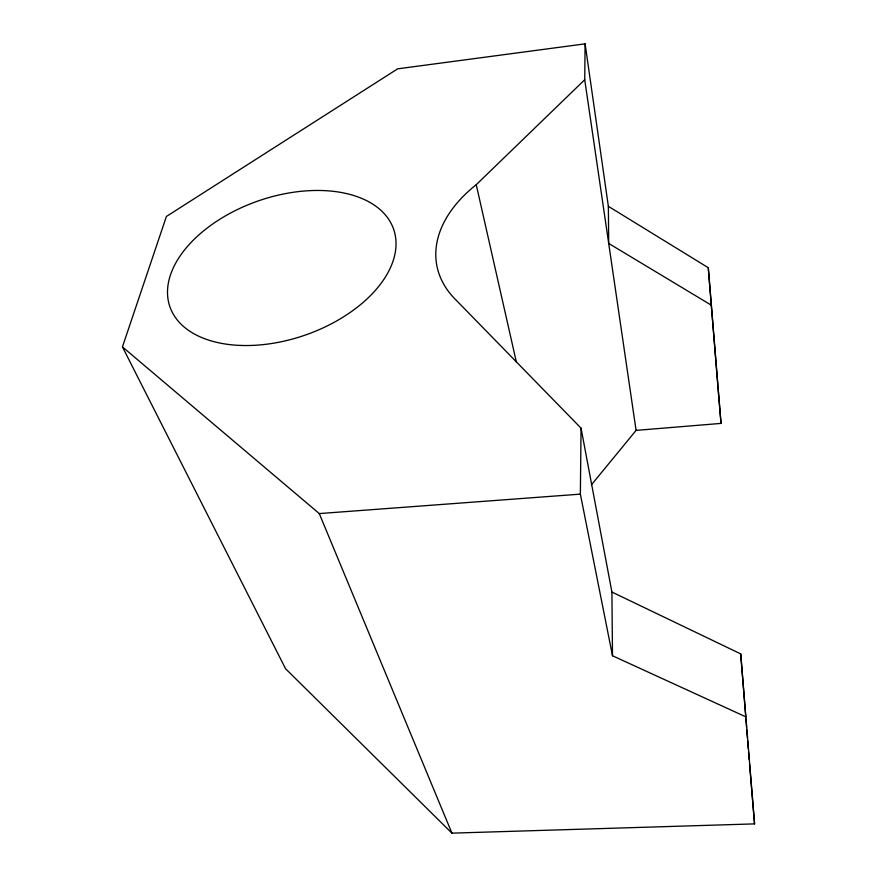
<?xml version="1.0" encoding="UTF-8"?>
<svg xmlns="http://www.w3.org/2000/svg" width="877" height="877" viewBox="0 0 877 877"><rect width="100%" height="100%" fill="white"/><g stroke="black" fill="none" stroke-linecap="round" stroke-linejoin="round"><path stroke-width="1.32" d="M746.009 716.926L612.497 655.766L580.366 494.135L581.056 428.162L456.183 300.197A151.776 94.53 -10.5 0 1 476.244 184.696L584.729 79.741L585.102 43.85L397.665 68.834L166.4 216.466L122.44 346.897L285.54 668.702L451.929 833.15L754.56 823.887L740.714 653.902L611.905 592.041L581.056 428.162M591.35 484.904L636.088 430.388L721.015 423.405L708.276 267.715L608.364 206.325L585.102 43.85M122.44 346.897L319.272 513.582L580.366 494.135M711.422 305.24L608.704 243.444L608.364 206.325M319.272 513.582L451.929 833.15M476.244 184.696L516.356 362.004M584.729 79.741L636.088 430.388M717.868 385.924L721.015 423.405M749.539 763.845L754.56 823.887M708.276 267.715L717.759 384.565M740.714 653.902L745.724 716.334M745.943 719.052L746.59 727.197M746.809 729.916L747.467 738.05M747.686 740.769L748.333 748.914M748.552 751.633L749.21 759.767M611.905 592.041L612.497 655.766M241.285 345.461A118.395 71.081 -19.1 0 0 394.529 232.153A118.395 71.081 -19.1 0 0 209.471 226.31A118.395 71.081 -19.1 0 0 241.285 345.461"/></g></svg>
